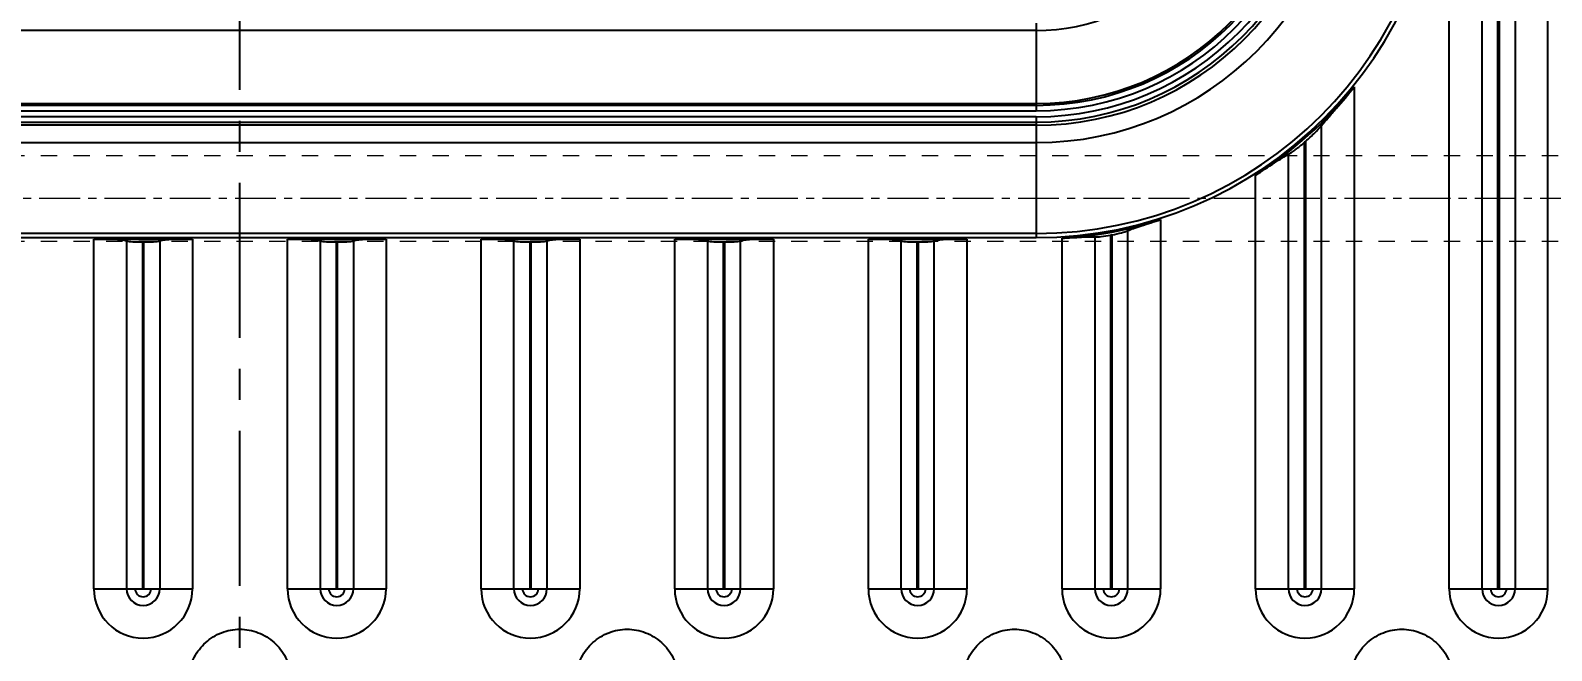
# Model space of a CAD drawing. Header units: millimetres. Extents: x 4797 to 6967, y -10922 to -3169.
# Drawn here: x 5686.3 to 5828.4, y -6533.8 to -6475.9 of the extents above; entities that cross this region are included whole.
import ezdxf

# ---------------------------------------------------------------- set-up
doc = ezdxf.new("R2010")
doc.units = ezdxf.units.MM
doc.header["$LTSCALE"] = 16.335
doc.header["$PDMODE"] = 3
doc.header["$PDSIZE"] = 0.3125
doc.linetypes.add('CENTER', pattern=[0.6, 0.375, -0.075, 0.075, -0.075])
doc.linetypes.add('HIDDEN', pattern=[0.2, 0.1, -0.1])
doc.layers.get('0').update_dxf_attribs({"linetype": 'CONTINUOUS'})
doc.layers.get('Defpoints').update_dxf_attribs({"linetype": 'CONTINUOUS'})
doc.layers.add('cool', color=153, linetype='HIDDEN', lineweight=9)
doc.styles.get("Standard").update_dxf_attribs({"font": 'txt', "width": 0.8})
doc.dimstyles.new('ISO-25', dxfattribs={"dimtxt": 8, "dimasz": 6, "dimexe": 0, "dimexo": 0, "dimgap": 0, "dimtad": 1, "dimdsep": 46, "dimtxsty": 'Standard', "dimcen": 0, "dimclrd": 4, "dimclre": 4, "dimclrt": 6, "dimazin": 0, "dimtfac": 1, "dimtofl": 0, "dimtmove": 0, "dimatfit": 3, "dimfxl": 0, "dimarcsym": 0})

# ---------------------------------------------------------------- blocks, each defined once
blk = doc.blocks.new('147')
at = {"layer": 'cool', "ltscale": 0.932966}
for p, q in [((229.57, -3849.57), (-211.77, -3849.57)), ((229.57, -3857.57), (-211.77, -3857.57))]:
    blk.add_line(p, q, dxfattribs=at)
at = {"layer": 'cool', "color": 1, "linetype": 'CENTER', "ltscale": 0.621977}
blk.add_line((243.9, -3853.57), (-226.1, -3853.57), dxfattribs=at)
blk = doc.blocks.new('*D81')
at = {"color": 4, "lineweight": -2}
blk.add_line((5903.98, -6491.59), (5956.45, -6491.59), dxfattribs=at)
at = {"layer": 'Defpoints', "color": 0}
for p in [(5705.87, -6453.59), (5903.98, -6491.59), (5948.45, -6491.59)]:
    blk.add_point(p, dxfattribs=at)
at = {"color": 6, "insert": (5952.45, -6488.59), "char_height": 6, "attachment_point": 5}
blk.add_mtext('38', dxfattribs=at)
blk = doc.blocks.new('*D82')
at = {"color": 4, "lineweight": -2}
blk.add_line((5856.62, -6506.44), (5967.65, -6506.44), dxfattribs=at)
at = {"layer": 'Defpoints', "color": 0}
for p in [(5705.87, -6453.59), (5856.62, -6506.44), (5948.45, -6506.44)]:
    blk.add_point(p, dxfattribs=at)
at = {"color": 6, "insert": (5958.05, -6503.44), "char_height": 6, "attachment_point": 5}
blk.add_mtext('52.85', dxfattribs=at)
blk = doc.blocks.new('*D85')
at = {"color": 4, "lineweight": -2}
blk.add_line((5856.62, -6507.58), (5856.62, -6671.73), dxfattribs=at)
at = {"layer": 'Defpoints', "color": 0}
for p in [(5705.87, -6453.59), (5856.62, -6507.58), (5856.62, -6650.13)]:
    blk.add_point(p, dxfattribs=at)
at = {"color": 6, "insert": (5853.62, -6660.93), "char_height": 6, "attachment_point": 5, "rotation": 90}
blk.add_mtext('150.75', dxfattribs=at)
blk = doc.blocks.new('*D90')
at = {"color": 4, "lineweight": -2}
blk.add_line((5507.76, -6491.59), (5455.29, -6491.59), dxfattribs=at)
at = {"layer": 'Defpoints', "color": 0}
for p in [(5705.87, -6453.59), (5463.29, -6491.59), (5507.76, -6491.59)]:
    blk.add_point(p, dxfattribs=at)
at = {"color": 6, "insert": (5459.29, -6488.59), "char_height": 6, "attachment_point": 5}
blk.add_mtext('38', dxfattribs=at)
blk = doc.blocks.new('*D91')
at = {"color": 4, "lineweight": -2}
blk.add_line((5555.12, -6506.44), (5444.09, -6506.44), dxfattribs=at)
at = {"layer": 'Defpoints', "color": 0}
for p in [(5705.87, -6453.59), (5463.29, -6506.44), (5555.12, -6506.44)]:
    blk.add_point(p, dxfattribs=at)
at = {"color": 6, "insert": (5453.69, -6503.44), "char_height": 6, "attachment_point": 5}
blk.add_mtext('52.85', dxfattribs=at)
blk = doc.blocks.new('*D59')
at = {"color": 4, "lineweight": -2}
blk.add_line((5555.12, -6507.58), (5555.12, -6671.73), dxfattribs=at)
at = {"layer": 'Defpoints', "color": 0}
for p in [(5705.87, -6453.59), (5555.12, -6507.58), (5555.12, -6650.13)]:
    blk.add_point(p, dxfattribs=at)
at = {"color": 6, "insert": (5552.12, -6660.93), "char_height": 6, "attachment_point": 5, "rotation": 90}
blk.add_mtext('150.75', dxfattribs=at)
blk = doc.blocks.new('*D441')
at = {"color": 4, "lineweight": -2}
blk.add_line((5705.87, -6640.66), (5705.87, -6650.2), dxfattribs=at)
at = {"layer": 'Defpoints', "color": 0}
for p in [(5705.87, -6453.59), (5705.87, -6640.66), (5705.87, -6647.8)]:
    blk.add_point(p, dxfattribs=at)
at = {"color": 6, "insert": (5702.87, -6649), "char_height": 6, "attachment_point": 5, "rotation": 90}
blk.add_mtext('0', dxfattribs=at)

msp = doc.modelspace()

# ---------------------------------------------------------------- linework, layer by layer
at = {"color": 1, "linetype": 'CENTER', "ltscale": 2.363517}
msp.add_line((5705.871, -6643.588), (5705.871, -6263.588), dxfattribs=at)
at = {"color": 7, "linetype": 'Continuous'}
for p, q in [((5818.85, -6528.045), (5818.85, -6384.33)), ((5821.907, -6528.045), (5821.907, -6384.33)), ((5823.389, -6528.045), (5823.389, -6384.33)), ((5823.523, -6384.33), (5823.523, -6528.045)), ((5825.005, -6384.33), (5825.005, -6528.045)), ((5828.062, -6528.045), (5828.062, -6384.33)), ((5780.241, -6475.215), (5780.241, -6483.391)), ((5780.241, -6475.891), (5631.501, -6475.891)), ((5809.972, -6481.162), (5809.972, -6528.045)), ((5631.501, -6482.715), (5780.241, -6482.715)), ((5780.241, -6482.889), (5631.501, -6482.889)), ((5631.501, -6483.391), (5780.241, -6483.391)), ((5780.241, -6483.953), (5631.501, -6483.953)), ((5780.241, -6483.953), (5780.241, -6495.244)), ((5631.501, -6484.454), (5780.241, -6484.454)), ((5780.241, -6484.75), (5631.501, -6484.75)), ((5806.915, -6528.045), (5806.915, -6484.771)), ((5631.501, -6486.368), (5780.241, -6486.368)), ((5805.299, -6486.361), (5805.299, -6528.045)), ((5805.433, -6528.045), (5805.433, -6486.246)), ((5803.817, -6528.045), (5803.817, -6487.463)), ((5800.76, -6528.045), (5800.76, -6489.402)), ((5791.882, -6493.565), (5791.882, -6528.045)), ((5780.241, -6494.856), (5631.501, -6494.856)), ((5631.501, -6495.244), (5780.241, -6495.244)), ((5692.22, -6495.383), (5701.432, -6495.383)), ((5692.22, -6528.045), (5692.22, -6495.383)), ((5695.277, -6495.561), (5695.277, -6528.045)), ((5696.759, -6495.647), (5696.893, -6495.647)), ((5696.759, -6495.647), (5696.759, -6528.045)), ((5696.893, -6528.045), (5696.893, -6495.647)), ((5698.375, -6495.561), (5698.375, -6528.045)), ((5701.432, -6495.383), (5701.432, -6528.045)), ((5710.31, -6495.383), (5719.522, -6495.383)), ((5710.31, -6528.045), (5710.31, -6495.383)), ((5713.367, -6495.561), (5713.367, -6528.045)), ((5714.849, -6495.647), (5714.983, -6495.647)), ((5714.849, -6495.647), (5714.849, -6528.045)), ((5714.983, -6528.045), (5714.983, -6495.647)), ((5716.465, -6495.561), (5716.465, -6528.045)), ((5719.522, -6495.383), (5719.522, -6528.045)), ((5728.4, -6495.383), (5737.612, -6495.383)), ((5728.4, -6528.045), (5728.4, -6495.383)), ((5731.457, -6528.045), (5731.457, -6495.561)), ((5732.939, -6495.647), (5733.073, -6495.647)), ((5732.939, -6495.647), (5732.939, -6528.045)), ((5733.073, -6528.045), (5733.073, -6495.647)), ((5734.555, -6495.561), (5734.555, -6528.045)), ((5737.612, -6495.383), (5737.612, -6528.045)), ((5746.49, -6495.383), (5755.702, -6495.383)), ((5746.49, -6528.045), (5746.49, -6495.383)), ((5749.547, -6495.561), (5749.547, -6528.045)), ((5751.029, -6495.647), (5751.163, -6495.647)), ((5751.029, -6495.647), (5751.029, -6528.045)), ((5751.163, -6528.045), (5751.163, -6495.647)), ((5752.645, -6528.045), (5752.645, -6495.561)), ((5755.702, -6495.383), (5755.702, -6528.045)), ((5764.58, -6495.383), (5773.792, -6495.383)), ((5764.58, -6528.045), (5764.58, -6495.383)), ((5767.637, -6528.045), (5767.637, -6495.561)), ((5769.119, -6495.647), (5769.253, -6495.647)), ((5769.119, -6495.647), (5769.119, -6528.045)), ((5769.253, -6528.045), (5769.253, -6495.647)), ((5770.735, -6528.045), (5770.735, -6495.561)), ((5773.792, -6495.383), (5773.792, -6528.045)), ((5782.67, -6528.045), (5782.67, -6495.306)), ((5785.727, -6495.166), (5785.727, -6528.045)), ((5787.209, -6495.01), (5787.209, -6528.045)), ((5787.343, -6528.045), (5787.343, -6494.985)), ((5788.825, -6528.045), (5788.825, -6494.588)), ((5692.22, -6528.045), (5701.432, -6528.045)), ((5710.31, -6528.045), (5719.522, -6528.045)), ((5728.4, -6528.045), (5737.612, -6528.045)), ((5746.49, -6528.045), (5755.702, -6528.045)), ((5764.58, -6528.045), (5773.792, -6528.045)), ((5782.67, -6528.045), (5791.882, -6528.045)), ((5800.76, -6528.045), (5809.972, -6528.045)), ((5818.85, -6528.045), (5828.062, -6528.045))]:
    msp.add_line(p, q, dxfattribs=at)
for centre, radius, start, end in [((5780.241, -6457.193), 38.051, 270, 0), ((5780.241, -6457.193), 37.663, 270, 0), ((5780.241, -6457.193), 29.175, 270, 0), ((5780.241, -6457.193), 27.558, 270, 0), ((5780.241, -6457.193), 27.261, 270, 0), ((5780.241, -6457.193), 26.76, 270, 360), ((5780.241, -6457.193), 26.198, 270, 360), ((5780.241, -6457.193), 25.696, 270, 0), ((5780.241, -6457.193), 25.522, 270, 0), ((5780.241, -6457.193), 18.698, 270, 0), ((5780.241, -6457.193), 38.19, 302.49887, 321.12403), ((5780.241, -6457.193), 38.454, 310.66544, 310.92896), ((5780.241, -6457.193), 38.19, 273.6464, 287.74747), ((5780.241, -6457.193), 38.454, 280.44001, 280.64293), ((5696.826, -6528.045), 4.606, 180, 0), ((5696.826, -6528.045), 1.549, 180, 0), ((5696.826, -6528.045), 0.745, 180, 360), ((5714.916, -6528.045), 4.606, 180, 0), ((5714.916, -6528.045), 1.549, 180, 0), ((5714.916, -6528.045), 0.745, 180, 360), ((5733.006, -6528.045), 4.606, 180, 0), ((5733.006, -6528.045), 1.549, 180, 0), ((5733.006, -6528.045), 0.745, 180, 0), ((5751.096, -6528.045), 4.606, 180, 0), ((5751.096, -6528.045), 1.549, 180, 0), ((5751.096, -6528.045), 0.745, 180, 0), ((5769.186, -6528.045), 4.606, 180, 0), ((5769.186, -6528.045), 1.549, 180, 0), ((5769.186, -6528.045), 0.745, 180, 0), ((5787.276, -6528.045), 4.606, 180, 0), ((5787.276, -6528.045), 1.549, 180, 0), ((5787.276, -6528.045), 0.745, 180, 0), ((5805.366, -6528.045), 4.606, 180, 0), ((5805.366, -6528.045), 1.549, 180, 0), ((5805.366, -6528.045), 0.745, 180, 0), ((5823.456, -6528.045), 4.606, 180, 0), ((5823.456, -6528.045), 1.549, 180, 0), ((5823.456, -6528.045), 0.745, 180, 360)]:
    msp.add_arc(centre, radius, start, end, dxfattribs=at)
for centre, major_axis, start_param, end_param in [((5692.22, -6495.673), (3.317, 0), 0.3981949, 1.5707963), ((5696.759, -6495.506), (1.608, 0), -2.7433978, -1.5707963), ((5696.893, -6495.506), (1.608, 0), -1.5707963, -0.3981949), ((5701.432, -6495.673), (3.317, 0), 1.5707963, 2.7433978), ((5710.31, -6495.673), (3.317, 0), 0.3981949, 1.5707963), ((5714.849, -6495.506), (1.608, 0), -2.7433978, -1.5707963), ((5714.983, -6495.506), (1.608, 0), -1.5707963, -0.3981949), ((5719.522, -6495.673), (3.317, 0), 1.5707963, 2.7433978), ((5728.4, -6495.673), (3.317, 0), 0.3981949, 1.5707963), ((5732.939, -6495.506), (1.608, 0), -2.7433978, -1.5707963), ((5733.073, -6495.506), (1.608, 0), -1.5707963, -0.3981949), ((5737.612, -6495.673), (3.317, 0), 1.5707963, 2.7433978), ((5746.49, -6495.673), (3.317, 0), 0.3981949, 1.5707963), ((5751.029, -6495.506), (1.608, 0), -2.7433978, -1.5707963), ((5751.163, -6495.506), (1.608, 0), -1.5707963, -0.3981949), ((5755.702, -6495.673), (3.317, 0), 1.5707963, 2.7433978), ((5764.58, -6495.673), (3.317, 0), 0.3981949, 1.5707963), ((5769.119, -6495.506), (1.608, 0), -2.7433978, -1.5707963), ((5769.253, -6495.506), (1.608, 0), -1.5707963, -0.3981949), ((5773.792, -6495.673), (3.317, 0), 1.5707963, 2.7433978)]:
    msp.add_ellipse(centre, major_axis=major_axis, ratio=0.0874887, start_param=start_param, end_param=end_param, dxfattribs=at)
for points, knots in [([(5806.915, -6484.771), (5807.11, -6484.527), (5807.571, -6483.996), (5808.608, -6482.809), (5809.425, -6481.842), (5809.972, -6481.162)], [0, 0, 0, 0, 0.1977389, 0.4464363, 1, 1, 1, 1]), ([(5805.433, -6486.246), (5805.727, -6485.991), (5806.237, -6485.516), (5806.723, -6485.013), (5806.915, -6484.771)], [0, 0, 0, 0, 0.5571969, 1, 1, 1, 1]), ([(5803.817, -6487.463), (5803.914, -6487.413), (5804.133, -6487.272), (5804.634, -6486.914), (5805.029, -6486.593), (5805.299, -6486.361)], [0, 0, 0, 0, 0.1759484, 0.4217211, 1, 1, 1, 1]), ([(5800.76, -6489.402), (5801.351, -6489.026), (5802.185, -6488.481), (5803.199, -6487.827), (5803.629, -6487.56), (5803.817, -6487.463)], [0, 0, 0, 0, 0.5808966, 0.824568, 1, 1, 1, 1]), ([(5788.825, -6494.588), (5788.992, -6494.514), (5789.405, -6494.364), (5790.425, -6494.027), (5791.276, -6493.76), (5791.882, -6493.565)], [0, 0, 0, 0, 0.1699135, 0.4074549, 1, 1, 1, 1]), ([(5782.67, -6495.306), (5783.281, -6495.267), (5784.132, -6495.209), (5785.151, -6495.161), (5785.56, -6495.155), (5785.727, -6495.166)], [0, 0, 0, 0, 0.6001952, 0.8358032, 1, 1, 1, 1]), ([(5785.727, -6495.166), (5785.926, -6495.179), (5786.424, -6495.134), (5786.916, -6495.064), (5787.209, -6495.01)], [0, 0, 0, 0, 0.3998299, 1, 1, 1, 1]), ([(5787.343, -6494.985), (5787.642, -6494.929), (5788.14, -6494.814), (5788.635, -6494.672), (5788.825, -6494.588)], [0, 0, 0, 0, 0.593579, 1, 1, 1, 1]), ([(5701.079, -6536.112), (5701.157, -6535.536), (5701.516, -6534.4), (5702.6, -6532.986), (5704.117, -6532.046), (5705.872, -6531.714), (5707.626, -6532.046), (5709.143, -6532.987), (5710.227, -6534.4), (5710.586, -6535.536), (5710.664, -6536.112)], [0, 0, 0, 0, 0.1250584, 0.2500616, 0.3750533, 0.5000261, 0.6249932, 0.7499763, 0.8749588, 1, 1, 1, 1]), ([(5737.259, -6536.112), (5737.337, -6535.536), (5737.696, -6534.4), (5738.78, -6532.986), (5740.297, -6532.046), (5742.052, -6531.714), (5743.806, -6532.046), (5745.323, -6532.987), (5746.407, -6534.4), (5746.766, -6535.536), (5746.844, -6536.112)], [0, 0, 0, 0, 0.1250584, 0.2500616, 0.3750533, 0.5000261, 0.6249932, 0.7499763, 0.8749588, 1, 1, 1, 1]), ([(5773.439, -6536.112), (5773.517, -6535.536), (5773.876, -6534.4), (5774.96, -6532.986), (5776.477, -6532.046), (5778.232, -6531.714), (5779.986, -6532.046), (5781.503, -6532.987), (5782.587, -6534.4), (5782.946, -6535.536), (5783.024, -6536.112)], [0, 0, 0, 0, 0.1250584, 0.2500616, 0.3750533, 0.5000261, 0.6249932, 0.7499763, 0.8749588, 1, 1, 1, 1]), ([(5809.619, -6536.112), (5809.697, -6535.536), (5810.056, -6534.4), (5811.14, -6532.986), (5812.657, -6532.046), (5814.412, -6531.714), (5816.166, -6532.046), (5817.683, -6532.987), (5818.767, -6534.4), (5819.126, -6535.536), (5819.204, -6536.112)], [0, 0, 0, 0, 0.1250584, 0.2500616, 0.3750533, 0.5000261, 0.6249932, 0.7499763, 0.8749588, 1, 1, 1, 1])]:
    msp.add_open_spline(points, degree=3, knots=knots, dxfattribs=at)

# ---------------------------------------------------------------- block references
msp.add_blockref('147', (5696.975, -2638.022))

# ---------------------------------------------------------------- dimensions: what is measured, and where the dimension line sits
for feature_location, offset, dtype, origin, picture, middle in [((5555.121, -6506.438), (-91.829, 0), 0, (5705.871, -6453.588), '*D91', (5453.692, -6503.438)), ((5507.76, -6491.588), (-44.468, 0), 0, (5705.871, -6453.588), '*D90', (5459.292, -6488.588)), ((5555.121, -6507.578), (0, -142.548), 1, (5705.871, -6453.588), '*D59', (5552.121, -6660.926)), ((5705.871304983, -6640.656827788), (0, -7.142237593), 1, (5705.871304983, -6453.588155281), '*D441', (5702.871304983, -6648.999065381)), ((5903.983, -6491.588), (44.468, 0), 0, (5705.871, -6453.588), '*D81', (5952.451, -6488.588)), ((5856.621, -6506.438), (91.829, 0), 0, (5705.871, -6453.588), '*D82', (5958.051, -6503.438)), ((5856.621, -6507.578), (0, -142.548), 1, (5705.871, -6453.588), '*D85', (5853.621, -6660.926))]:
    dim = msp.add_ordinate_dim(feature_location=feature_location, offset=offset, dtype=dtype, origin=origin, dimstyle='ISO-25', override={"dimtxt": 6, "dimfxl": 1.25})
    dim.commit()
    dim.dimension.update_dxf_attribs({"geometry": picture, "text_midpoint": middle})

doc.saveas('drawing.dxf')
